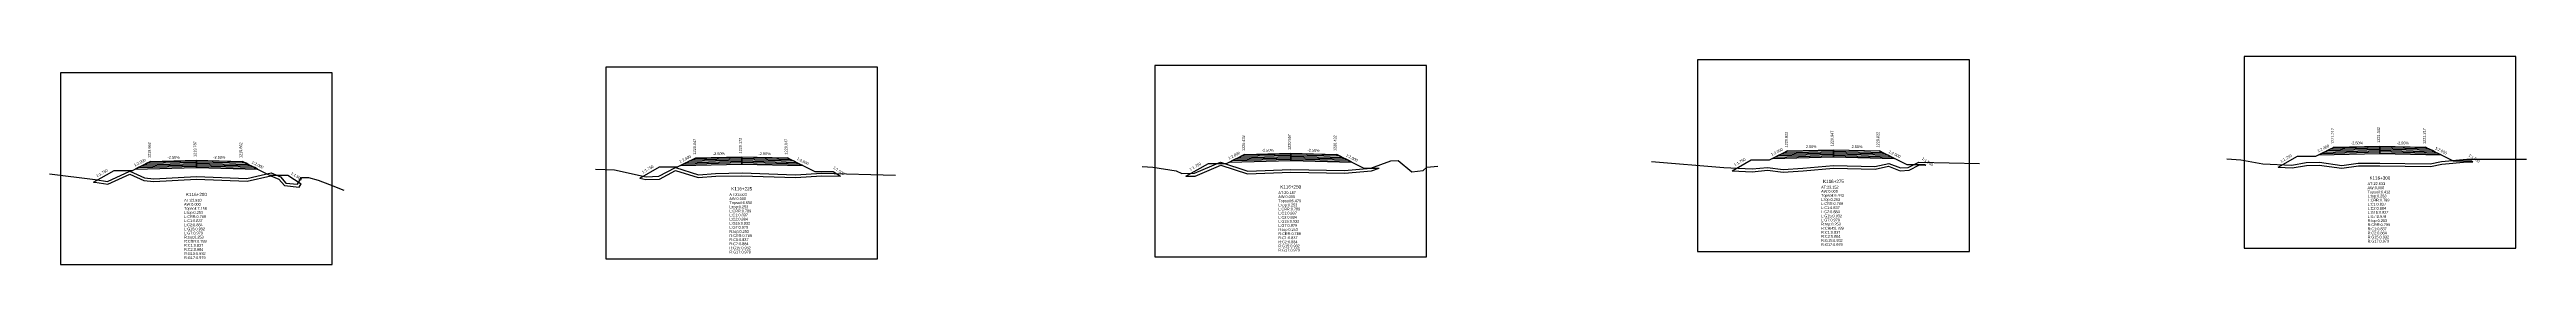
# Model space of a CAD drawing. Extents: x -7 to 78429, y 1189 to 1262.
# Drawn here: x 72618.6 to 72889.3, y 1208.4 to 1231.2 of the extents above; entities that cross this region are included whole.
import ezdxf
from ezdxf.enums import TextEntityAlignment as Align

# ---------------------------------------------------------------- set-up
doc = ezdxf.new("R2010")
doc.units = 0

msp = doc.modelspace()

# ---------------------------------------------------------------- linework, layer by layer
at = {"layer": 'A4_BORDER', "color": 7}
for points in [[(72619.804, 1208.354), (72649.504, 1208.354), (72649.504, 1229.354), (72619.804, 1229.354), (72619.804, 1208.354)], [(72679.406, 1208.976), (72709.106, 1208.976), (72709.106, 1229.976), (72679.406, 1229.976), (72679.406, 1208.976)], [(72739.413, 1209.186), (72769.113, 1209.186), (72769.113, 1230.186), (72739.413, 1230.186), (72739.413, 1209.186)], [(72798.748, 1209.785), (72828.448, 1209.785), (72828.448, 1230.785), (72798.748, 1230.785), (72798.748, 1209.785)], [(72858.474, 1210.165), (72888.174, 1210.165), (72888.174, 1231.165), (72858.474, 1231.165), (72858.474, 1210.165)]]:
    msp.add_lwpolyline(points, dxfattribs=at)
at = {"layer": 'CLEAR_GROUND', "color": 8}
for points in [[(72683.12, 1217.826), (72683.777, 1217.68), (72685.288, 1217.726), (72687.036, 1218.652), (72689.511, 1217.9), (72691.416, 1218.029), (72694.288, 1218.096), (72700.151, 1217.878), (72703.025, 1218.077), (72705.04, 1218.024)], [(72742.82, 1218.036), (72743.816, 1218.055), (72746.622, 1219.257), (72749.556, 1218.298), (72754.276, 1218.473), (72760.149, 1218.364), (72763.111, 1218.616), (72763.936, 1218.932)], [(72802.52, 1218.635), (72804.706, 1218.534), (72806.368, 1218.698), (72808.095, 1218.478), (72810.276, 1218.621), (72813.601, 1218.911), (72818.157, 1218.807), (72819.625, 1219.129), (72820.881, 1218.643), (72821.851, 1218.696), (72823.003, 1219.276), (72823.687, 1219.263)], [(72862.22, 1219.015), (72863.728, 1218.959), (72865.29, 1219.224), (72866.687, 1219.263), (72869.148, 1218.919), (72870.976, 1219.165), (72873.312, 1219.181), (72878.85, 1219.093), (72880.089, 1219.357), (72882.851, 1219.606), (72883.489, 1219.606)], [(72623.42, 1217.385), (72623.541, 1217.37), (72624.957, 1217.148), (72627.389, 1218.259), (72628.917, 1217.567), (72629.987, 1217.465), (72634.677, 1217.697), (72640.187, 1217.48), (72642.783, 1218.08), (72643.665, 1217.726), (72644.273, 1217.003), (72645.876, 1216.845), (72646.091, 1217.204)]]:
    msp.add_lwpolyline(points, dxfattribs=at)
at = {"layer": 'DESIGN_ROAD_TRIMMED', "color": 1}
for points in [[(72862.22, 1219.015), (72864.324, 1220.217), (72866.324, 1220.217), (72868.324, 1221.217), (72868.324, 1221.217), (72868.218, 1221.164), (72868.218, 1221.164), (72867.902, 1221.006), (72867.902, 1221.006), (72867.587, 1220.849), (72867.587, 1220.849), (72867.271, 1220.691), (72867.271, 1220.691), (72866.955, 1220.533), (72866.955, 1220.533), (72866.639, 1220.375), (72873.324, 1220.542), (72873.324, 1220.692), (72873.324, 1220.692), (72873.324, 1220.842), (72873.324, 1220.842), (72873.324, 1220.992), (72873.324, 1220.992), (72873.324, 1221.142), (72873.324, 1221.142), (72873.324, 1221.292), (72873.324, 1221.292), (72873.324, 1221.342), (72873.324, 1221.342), (72873.324, 1221.342), (72873.324, 1221.342), (72873.324, 1221.342), (72873.324, 1221.292), (72873.324, 1221.292), (72873.324, 1221.142), (72873.324, 1221.142), (72873.324, 1220.992), (72873.324, 1220.992), (72873.324, 1220.842), (72873.324, 1220.842), (72873.324, 1220.692), (72873.324, 1220.692), (72873.324, 1220.542), (72880.008, 1220.375), (72879.692, 1220.533), (72879.692, 1220.533), (72879.376, 1220.691), (72879.376, 1220.691), (72879.06, 1220.849), (72879.06, 1220.849), (72878.745, 1221.006), (72878.745, 1221.006), (72878.429, 1221.164), (72878.429, 1221.164), (72878.324, 1221.217), (72878.324, 1221.217), (72881.324, 1219.717), (72883.324, 1219.717), (72883.489, 1219.606)], [(72623.42, 1217.385), (72625.654, 1218.662), (72627.654, 1218.662), (72629.654, 1219.662), (72629.654, 1219.662), (72629.549, 1219.609), (72629.549, 1219.609), (72629.233, 1219.451), (72629.233, 1219.451), (72628.917, 1219.294), (72628.917, 1219.294), (72628.601, 1219.136), (72628.601, 1219.136), (72628.285, 1218.978), (72628.285, 1218.978), (72627.97, 1218.82), (72634.654, 1218.987), (72634.654, 1219.137), (72634.654, 1219.137), (72634.654, 1219.287), (72634.654, 1219.287), (72634.654, 1219.437), (72634.654, 1219.437), (72634.654, 1219.587), (72634.654, 1219.587), (72634.654, 1219.737), (72634.654, 1219.737), (72634.654, 1219.787), (72634.654, 1219.787), (72634.654, 1219.787), (72634.654, 1219.787), (72634.654, 1219.787), (72634.654, 1219.737), (72634.654, 1219.737), (72634.654, 1219.587), (72634.654, 1219.587), (72634.654, 1219.437), (72634.654, 1219.437), (72634.654, 1219.287), (72634.654, 1219.287), (72634.654, 1219.137), (72634.654, 1219.137), (72634.654, 1218.987), (72641.338, 1218.82), (72641.022, 1218.978), (72641.022, 1218.978), (72640.706, 1219.136), (72640.706, 1219.136), (72640.391, 1219.294), (72640.391, 1219.294), (72640.075, 1219.451), (72640.075, 1219.451), (72639.759, 1219.609), (72639.759, 1219.609), (72639.654, 1219.662), (72639.654, 1219.662), (72642.654, 1218.162), (72644.654, 1218.162), (72646.091, 1217.204)], [(72683.12, 1217.826), (72685.256, 1219.047), (72687.256, 1219.047), (72689.256, 1220.047), (72689.256, 1220.047), (72689.151, 1219.994), (72689.151, 1219.994), (72688.835, 1219.836), (72688.835, 1219.836), (72688.519, 1219.679), (72688.519, 1219.679), (72688.203, 1219.521), (72688.203, 1219.521), (72687.888, 1219.363), (72687.888, 1219.363), (72687.572, 1219.205), (72694.256, 1219.372), (72694.256, 1219.522), (72694.256, 1219.522), (72694.256, 1219.672), (72694.256, 1219.672), (72694.256, 1219.822), (72694.256, 1219.822), (72694.256, 1219.972), (72694.256, 1219.972), (72694.256, 1220.122), (72694.256, 1220.122), (72694.256, 1220.172), (72694.256, 1220.172), (72694.256, 1220.172), (72694.256, 1220.172), (72694.256, 1220.172), (72694.256, 1220.122), (72694.256, 1220.122), (72694.256, 1219.972), (72694.256, 1219.972), (72694.256, 1219.822), (72694.256, 1219.822), (72694.256, 1219.672), (72694.256, 1219.672), (72694.256, 1219.522), (72694.256, 1219.522), (72694.256, 1219.372), (72700.94, 1219.205), (72700.624, 1219.363), (72700.624, 1219.363), (72700.309, 1219.521), (72700.309, 1219.521), (72699.993, 1219.679), (72699.993, 1219.679), (72699.677, 1219.836), (72699.677, 1219.836), (72699.361, 1219.994), (72699.361, 1219.994), (72699.256, 1220.047), (72699.256, 1220.047), (72702.256, 1218.547), (72704.256, 1218.547), (72705.04, 1218.024)], [(72742.82, 1218.036), (72745.263, 1219.432), (72747.263, 1219.432), (72749.263, 1220.432), (72749.263, 1220.432), (72749.158, 1220.379), (72749.158, 1220.379), (72748.842, 1220.221), (72748.842, 1220.221), (72748.526, 1220.064), (72748.526, 1220.064), (72748.211, 1219.906), (72748.211, 1219.906), (72747.895, 1219.748), (72747.895, 1219.748), (72747.579, 1219.59), (72754.263, 1219.757), (72754.263, 1219.907), (72754.263, 1219.907), (72754.263, 1220.057), (72754.263, 1220.057), (72754.263, 1220.207), (72754.263, 1220.207), (72754.263, 1220.357), (72754.263, 1220.357), (72754.263, 1220.507), (72754.263, 1220.507), (72754.263, 1220.557), (72754.263, 1220.557), (72754.263, 1220.557), (72754.263, 1220.557), (72754.263, 1220.557), (72754.263, 1220.507), (72754.263, 1220.507), (72754.263, 1220.357), (72754.263, 1220.357), (72754.263, 1220.207), (72754.263, 1220.207), (72754.263, 1220.057), (72754.263, 1220.057), (72754.263, 1219.907), (72754.263, 1219.907), (72754.263, 1219.757), (72760.948, 1219.59), (72760.632, 1219.748), (72760.632, 1219.748), (72760.316, 1219.906), (72760.316, 1219.906), (72760, 1220.064), (72760, 1220.064), (72759.684, 1220.221), (72759.684, 1220.221), (72759.369, 1220.379), (72759.369, 1220.379), (72759.263, 1220.432), (72759.263, 1220.432), (72762.263, 1218.932), (72763.936, 1218.932)], [(72802.52, 1218.635), (72804.598, 1219.822), (72806.598, 1219.822), (72808.598, 1220.822), (72808.598, 1220.822), (72808.493, 1220.769), (72808.493, 1220.769), (72808.177, 1220.611), (72808.177, 1220.611), (72807.861, 1220.454), (72807.861, 1220.454), (72807.545, 1220.296), (72807.545, 1220.296), (72807.229, 1220.138), (72807.229, 1220.138), (72806.914, 1219.98), (72813.598, 1220.147), (72813.598, 1220.297), (72813.598, 1220.297), (72813.598, 1220.447), (72813.598, 1220.447), (72813.598, 1220.597), (72813.598, 1220.597), (72813.598, 1220.747), (72813.598, 1220.747), (72813.598, 1220.897), (72813.598, 1220.897), (72813.598, 1220.947), (72813.598, 1220.947), (72813.598, 1220.947), (72813.598, 1220.947), (72813.598, 1220.947), (72813.598, 1220.897), (72813.598, 1220.897), (72813.598, 1220.747), (72813.598, 1220.747), (72813.598, 1220.597), (72813.598, 1220.597), (72813.598, 1220.447), (72813.598, 1220.447), (72813.598, 1220.297), (72813.598, 1220.297), (72813.598, 1220.147), (72820.282, 1219.98), (72819.966, 1220.138), (72819.966, 1220.138), (72819.651, 1220.296), (72819.651, 1220.296), (72819.335, 1220.454), (72819.335, 1220.454), (72819.019, 1220.611), (72819.019, 1220.611), (72818.703, 1220.769), (72818.703, 1220.769), (72818.598, 1220.822), (72818.598, 1220.822), (72821.598, 1219.322), (72823.598, 1219.322), (72823.687, 1219.263)]]:
    msp.add_lwpolyline(points, dxfattribs=at)
at = {"layer": 'FINISHED_ROAD', "color": 2}
for points in [[(72864.324, 1220.217), (72866.324, 1220.217), (72868.324, 1221.217), (72868.324, 1221.217), (72873.324, 1221.342), (72878.324, 1221.217), (72878.324, 1221.217), (72881.324, 1219.717), (72883.324, 1219.717)], [(72625.654, 1218.662), (72627.654, 1218.662), (72629.654, 1219.662), (72629.654, 1219.662), (72634.654, 1219.787), (72639.654, 1219.662), (72639.654, 1219.662), (72642.654, 1218.162), (72644.654, 1218.162)], [(72685.256, 1219.047), (72687.256, 1219.047), (72689.256, 1220.047), (72689.256, 1220.047), (72694.256, 1220.172), (72699.256, 1220.047), (72699.256, 1220.047), (72702.256, 1218.547), (72704.256, 1218.547)], [(72745.263, 1219.432), (72747.263, 1219.432), (72749.263, 1220.432), (72749.263, 1220.432), (72754.263, 1220.557), (72759.263, 1220.432), (72759.263, 1220.432), (72762.263, 1218.932)], [(72804.598, 1219.822), (72806.598, 1219.822), (72808.598, 1220.822), (72808.598, 1220.822), (72813.598, 1220.947), (72818.598, 1220.822), (72818.598, 1220.822), (72821.598, 1219.322), (72823.598, 1219.322)]]:
    msp.add_lwpolyline(points, dxfattribs=at)
at = {"layer": 'LAYER_0', "color": 4}
for points in [[(72868.324, 1221.217), (72868.218, 1221.164), (72873.324, 1221.292), (72873.324, 1221.342)], [(72629.654, 1219.662), (72629.549, 1219.609), (72634.654, 1219.737), (72634.654, 1219.787)], [(72689.256, 1220.047), (72689.151, 1219.994), (72694.256, 1220.122), (72694.256, 1220.172)], [(72749.263, 1220.432), (72749.158, 1220.379), (72754.263, 1220.507), (72754.263, 1220.557)], [(72808.598, 1220.822), (72808.493, 1220.769), (72813.598, 1220.897), (72813.598, 1220.947)]]:
    msp.add_lwpolyline(points, dxfattribs=at)
at = {"layer": 'LAYER_1', "color": 4}
for points in [[(72868.218, 1221.164), (72867.902, 1221.006), (72873.324, 1221.142), (72873.324, 1221.292)], [(72629.549, 1219.609), (72629.233, 1219.451), (72634.654, 1219.587), (72634.654, 1219.737)], [(72689.151, 1219.994), (72688.835, 1219.836), (72694.256, 1219.972), (72694.256, 1220.122)], [(72749.158, 1220.379), (72748.842, 1220.221), (72754.263, 1220.357), (72754.263, 1220.507)], [(72808.493, 1220.769), (72808.177, 1220.611), (72813.598, 1220.747), (72813.598, 1220.897)]]:
    msp.add_lwpolyline(points, dxfattribs=at)
at = {"layer": 'LAYER_10', "color": 6}
for points in [[(72640.706, 1219.136), (72641.022, 1218.978), (72634.654, 1219.137), (72634.654, 1219.287)], [(72700.309, 1219.521), (72700.624, 1219.363), (72694.256, 1219.522), (72694.256, 1219.672)], [(72760.316, 1219.906), (72760.632, 1219.748), (72754.263, 1219.907), (72754.263, 1220.057)], [(72819.651, 1220.296), (72819.966, 1220.138), (72813.598, 1220.297), (72813.598, 1220.447)], [(72879.376, 1220.691), (72879.692, 1220.533), (72873.324, 1220.692), (72873.324, 1220.842)]]:
    msp.add_lwpolyline(points, dxfattribs=at)
at = {"layer": 'LAYER_11', "color": 6}
for points in [[(72641.022, 1218.978), (72641.338, 1218.82), (72634.654, 1218.987), (72634.654, 1219.137)], [(72700.624, 1219.363), (72700.94, 1219.205), (72694.256, 1219.372), (72694.256, 1219.522)], [(72760.632, 1219.748), (72760.948, 1219.59), (72754.263, 1219.757), (72754.263, 1219.907)], [(72819.966, 1220.138), (72820.282, 1219.98), (72813.598, 1220.147), (72813.598, 1220.297)], [(72879.692, 1220.533), (72880.008, 1220.375), (72873.324, 1220.542), (72873.324, 1220.692)]]:
    msp.add_lwpolyline(points, dxfattribs=at)
at = {"layer": 'LAYER_2', "color": 4}
for points in [[(72867.902, 1221.006), (72867.587, 1220.849), (72873.324, 1220.992), (72873.324, 1221.142)], [(72629.233, 1219.451), (72628.917, 1219.294), (72634.654, 1219.437), (72634.654, 1219.587)], [(72688.835, 1219.836), (72688.519, 1219.679), (72694.256, 1219.822), (72694.256, 1219.972)], [(72748.842, 1220.221), (72748.526, 1220.064), (72754.263, 1220.207), (72754.263, 1220.357)], [(72808.177, 1220.611), (72807.861, 1220.454), (72813.598, 1220.597), (72813.598, 1220.747)]]:
    msp.add_lwpolyline(points, dxfattribs=at)
at = {"layer": 'LAYER_3', "color": 4}
for points in [[(72628.917, 1219.294), (72628.601, 1219.136), (72634.654, 1219.287), (72634.654, 1219.437)], [(72688.519, 1219.679), (72688.203, 1219.521), (72694.256, 1219.672), (72694.256, 1219.822)], [(72748.526, 1220.064), (72748.211, 1219.906), (72754.263, 1220.057), (72754.263, 1220.207)], [(72807.861, 1220.454), (72807.545, 1220.296), (72813.598, 1220.447), (72813.598, 1220.597)], [(72867.587, 1220.849), (72867.271, 1220.691), (72873.324, 1220.842), (72873.324, 1220.992)]]:
    msp.add_lwpolyline(points, dxfattribs=at)
at = {"layer": 'LAYER_4', "color": 4}
for points in [[(72628.601, 1219.136), (72628.285, 1218.978), (72634.654, 1219.137), (72634.654, 1219.287)], [(72688.203, 1219.521), (72687.888, 1219.363), (72694.256, 1219.522), (72694.256, 1219.672)], [(72748.211, 1219.906), (72747.895, 1219.748), (72754.263, 1219.907), (72754.263, 1220.057)], [(72807.545, 1220.296), (72807.229, 1220.138), (72813.598, 1220.297), (72813.598, 1220.447)], [(72867.271, 1220.691), (72866.955, 1220.533), (72873.324, 1220.692), (72873.324, 1220.842)]]:
    msp.add_lwpolyline(points, dxfattribs=at)
at = {"layer": 'LAYER_5', "color": 4}
for points in [[(72628.285, 1218.978), (72627.97, 1218.82), (72634.654, 1218.987), (72634.654, 1219.137)], [(72687.888, 1219.363), (72687.572, 1219.205), (72694.256, 1219.372), (72694.256, 1219.522)], [(72747.895, 1219.748), (72747.579, 1219.59), (72754.263, 1219.757), (72754.263, 1219.907)], [(72807.229, 1220.138), (72806.914, 1219.98), (72813.598, 1220.147), (72813.598, 1220.297)], [(72866.955, 1220.533), (72866.639, 1220.375), (72873.324, 1220.542), (72873.324, 1220.692)]]:
    msp.add_lwpolyline(points, dxfattribs=at)
at = {"layer": 'LAYER_6', "color": 6}
for points in [[(72878.324, 1221.217), (72878.429, 1221.164), (72873.324, 1221.292), (72873.324, 1221.342)], [(72639.654, 1219.662), (72639.759, 1219.609), (72634.654, 1219.737), (72634.654, 1219.787)], [(72699.256, 1220.047), (72699.361, 1219.994), (72694.256, 1220.122), (72694.256, 1220.172)], [(72759.263, 1220.432), (72759.369, 1220.379), (72754.263, 1220.507), (72754.263, 1220.557)], [(72818.598, 1220.822), (72818.703, 1220.769), (72813.598, 1220.897), (72813.598, 1220.947)]]:
    msp.add_lwpolyline(points, dxfattribs=at)
at = {"layer": 'LAYER_7', "color": 6}
for points in [[(72878.429, 1221.164), (72878.745, 1221.006), (72873.324, 1221.142), (72873.324, 1221.292)], [(72639.759, 1219.609), (72640.075, 1219.451), (72634.654, 1219.587), (72634.654, 1219.737)], [(72699.361, 1219.994), (72699.677, 1219.836), (72694.256, 1219.972), (72694.256, 1220.122)], [(72759.369, 1220.379), (72759.684, 1220.221), (72754.263, 1220.357), (72754.263, 1220.507)], [(72818.703, 1220.769), (72819.019, 1220.611), (72813.598, 1220.747), (72813.598, 1220.897)]]:
    msp.add_lwpolyline(points, dxfattribs=at)
at = {"layer": 'LAYER_8', "color": 6}
for points in [[(72878.745, 1221.006), (72879.06, 1220.849), (72873.324, 1220.992), (72873.324, 1221.142)], [(72640.075, 1219.451), (72640.391, 1219.294), (72634.654, 1219.437), (72634.654, 1219.587)], [(72699.677, 1219.836), (72699.993, 1219.679), (72694.256, 1219.822), (72694.256, 1219.972)], [(72759.684, 1220.221), (72760, 1220.064), (72754.263, 1220.207), (72754.263, 1220.357)], [(72819.019, 1220.611), (72819.335, 1220.454), (72813.598, 1220.597), (72813.598, 1220.747)]]:
    msp.add_lwpolyline(points, dxfattribs=at)
at = {"layer": 'LAYER_9', "color": 6}
for points in [[(72640.391, 1219.294), (72640.706, 1219.136), (72634.654, 1219.287), (72634.654, 1219.437)], [(72699.993, 1219.679), (72700.309, 1219.521), (72694.256, 1219.672), (72694.256, 1219.822)], [(72760, 1220.064), (72760.316, 1219.906), (72754.263, 1220.057), (72754.263, 1220.207)], [(72819.335, 1220.454), (72819.651, 1220.296), (72813.598, 1220.447), (72813.598, 1220.597)], [(72879.06, 1220.849), (72879.376, 1220.691), (72873.324, 1220.842), (72873.324, 1220.992)]]:
    msp.add_lwpolyline(points, dxfattribs=at)
at = {"layer": 'NATURAL_GROUND', "color": 3}
for points in [[(72618.597, 1218.3), (72623.583, 1217.667), (72624.915, 1217.458), (72627.389, 1218.589), (72628.995, 1217.861), (72629.994, 1217.766), (72634.676, 1217.997), (72640.159, 1217.781), (72642.807, 1218.394), (72643.847, 1217.976), (72644.424, 1217.29), (72645.716, 1217.162), (72646.153, 1217.892), (72646.914, 1217.88), (72647.97, 1217.592), (72649.215, 1217.126), (72650.751, 1216.522)], [(72678.259, 1218.798), (72680.357, 1218.748), (72683.805, 1217.982), (72685.209, 1218.024), (72687.005, 1218.975), (72689.546, 1218.203), (72691.402, 1218.328), (72694.29, 1218.396), (72700.146, 1218.178), (72703.019, 1218.377), (72711.064, 1218.167)], [(72738.028, 1219.092), (72739.186, 1219.025), (72741.742, 1218.635), (72742.372, 1218.327), (72743.751, 1218.354), (72746.607, 1219.577), (72749.598, 1218.6), (72754.273, 1218.773), (72760.139, 1218.665), (72763.043, 1218.911), (72765.198, 1219.736), (72766.001, 1219.742), (72767.499, 1218.508), (72768.733, 1218.668), (72769.128, 1219.014), (72770.358, 1219.145)], [(72793.705, 1219.66), (72801.628, 1218.976), (72804.698, 1218.835), (72806.372, 1219), (72808.104, 1218.78), (72810.253, 1218.92), (72813.591, 1219.211), (72818.128, 1219.107), (72819.649, 1219.442), (72820.929, 1218.946), (72821.772, 1218.992), (72822.935, 1219.578), (72829.568, 1219.445)], [(72856.602, 1219.948), (72858.116, 1219.85), (72860.536, 1219.378), (72863.709, 1219.26), (72865.261, 1219.523), (72866.704, 1219.564), (72869.149, 1219.222), (72870.955, 1219.465), (72873.314, 1219.481), (72878.821, 1219.394), (72880.045, 1219.654), (72882.838, 1219.906), (72889.344, 1219.907)]]:
    msp.add_lwpolyline(points, dxfattribs=at)
at = {"layer": 'STRUCTURE_LEFT', "color": 4}
for points in [[(72868.324, 1221.217), (72868.218, 1221.164), (72868.218, 1221.164), (72867.902, 1221.006), (72867.902, 1221.006), (72867.587, 1220.849), (72867.587, 1220.849), (72867.271, 1220.691), (72867.271, 1220.691), (72866.955, 1220.533), (72866.955, 1220.533), (72866.639, 1220.375), (72873.324, 1220.542), (72873.324, 1220.692), (72873.324, 1220.692), (72873.324, 1220.842), (72873.324, 1220.842), (72873.324, 1220.992), (72873.324, 1220.992), (72873.324, 1221.142), (72873.324, 1221.142), (72873.324, 1221.292), (72873.324, 1221.292), (72873.324, 1221.342), (72873.324, 1221.342)], [(72629.654, 1219.662), (72629.549, 1219.609), (72629.549, 1219.609), (72629.233, 1219.451), (72629.233, 1219.451), (72628.917, 1219.294), (72628.917, 1219.294), (72628.601, 1219.136), (72628.601, 1219.136), (72628.285, 1218.978), (72628.285, 1218.978), (72627.97, 1218.82), (72634.654, 1218.987), (72634.654, 1219.137), (72634.654, 1219.137), (72634.654, 1219.287), (72634.654, 1219.287), (72634.654, 1219.437), (72634.654, 1219.437), (72634.654, 1219.587), (72634.654, 1219.587), (72634.654, 1219.737), (72634.654, 1219.737), (72634.654, 1219.787), (72634.654, 1219.787)], [(72689.256, 1220.047), (72689.151, 1219.994), (72689.151, 1219.994), (72688.835, 1219.836), (72688.835, 1219.836), (72688.519, 1219.679), (72688.519, 1219.679), (72688.203, 1219.521), (72688.203, 1219.521), (72687.888, 1219.363), (72687.888, 1219.363), (72687.572, 1219.205), (72694.256, 1219.372), (72694.256, 1219.522), (72694.256, 1219.522), (72694.256, 1219.672), (72694.256, 1219.672), (72694.256, 1219.822), (72694.256, 1219.822), (72694.256, 1219.972), (72694.256, 1219.972), (72694.256, 1220.122), (72694.256, 1220.122), (72694.256, 1220.172), (72694.256, 1220.172)], [(72749.263, 1220.432), (72749.158, 1220.379), (72749.158, 1220.379), (72748.842, 1220.221), (72748.842, 1220.221), (72748.526, 1220.064), (72748.526, 1220.064), (72748.211, 1219.906), (72748.211, 1219.906), (72747.895, 1219.748), (72747.895, 1219.748), (72747.579, 1219.59), (72754.263, 1219.757), (72754.263, 1219.907), (72754.263, 1219.907), (72754.263, 1220.057), (72754.263, 1220.057), (72754.263, 1220.207), (72754.263, 1220.207), (72754.263, 1220.357), (72754.263, 1220.357), (72754.263, 1220.507), (72754.263, 1220.507), (72754.263, 1220.557), (72754.263, 1220.557)], [(72808.598, 1220.822), (72808.493, 1220.769), (72808.493, 1220.769), (72808.177, 1220.611), (72808.177, 1220.611), (72807.861, 1220.454), (72807.861, 1220.454), (72807.545, 1220.296), (72807.545, 1220.296), (72807.229, 1220.138), (72807.229, 1220.138), (72806.914, 1219.98), (72813.598, 1220.147), (72813.598, 1220.297), (72813.598, 1220.297), (72813.598, 1220.447), (72813.598, 1220.447), (72813.598, 1220.597), (72813.598, 1220.597), (72813.598, 1220.747), (72813.598, 1220.747), (72813.598, 1220.897), (72813.598, 1220.897), (72813.598, 1220.947), (72813.598, 1220.947)]]:
    msp.add_lwpolyline(points, dxfattribs=at)
at = {"layer": 'STRUCTURE_RIGHT', "color": 6}
for points in [[(72873.324, 1221.342), (72873.324, 1221.342), (72873.324, 1221.292), (72873.324, 1221.292), (72873.324, 1221.142), (72873.324, 1221.142), (72873.324, 1220.992), (72873.324, 1220.992), (72873.324, 1220.842), (72873.324, 1220.842), (72873.324, 1220.692), (72873.324, 1220.692), (72873.324, 1220.542), (72880.008, 1220.375), (72879.692, 1220.533), (72879.692, 1220.533), (72879.376, 1220.691), (72879.376, 1220.691), (72879.06, 1220.849), (72879.06, 1220.849), (72878.745, 1221.006), (72878.745, 1221.006), (72878.429, 1221.164), (72878.429, 1221.164), (72878.324, 1221.217)], [(72634.654, 1219.787), (72634.654, 1219.787), (72634.654, 1219.737), (72634.654, 1219.737), (72634.654, 1219.587), (72634.654, 1219.587), (72634.654, 1219.437), (72634.654, 1219.437), (72634.654, 1219.287), (72634.654, 1219.287), (72634.654, 1219.137), (72634.654, 1219.137), (72634.654, 1218.987), (72641.338, 1218.82), (72641.022, 1218.978), (72641.022, 1218.978), (72640.706, 1219.136), (72640.706, 1219.136), (72640.391, 1219.294), (72640.391, 1219.294), (72640.075, 1219.451), (72640.075, 1219.451), (72639.759, 1219.609), (72639.759, 1219.609), (72639.654, 1219.662)], [(72694.256, 1220.172), (72694.256, 1220.172), (72694.256, 1220.122), (72694.256, 1220.122), (72694.256, 1219.972), (72694.256, 1219.972), (72694.256, 1219.822), (72694.256, 1219.822), (72694.256, 1219.672), (72694.256, 1219.672), (72694.256, 1219.522), (72694.256, 1219.522), (72694.256, 1219.372), (72700.94, 1219.205), (72700.624, 1219.363), (72700.624, 1219.363), (72700.309, 1219.521), (72700.309, 1219.521), (72699.993, 1219.679), (72699.993, 1219.679), (72699.677, 1219.836), (72699.677, 1219.836), (72699.361, 1219.994), (72699.361, 1219.994), (72699.256, 1220.047)], [(72754.263, 1220.557), (72754.263, 1220.557), (72754.263, 1220.507), (72754.263, 1220.507), (72754.263, 1220.357), (72754.263, 1220.357), (72754.263, 1220.207), (72754.263, 1220.207), (72754.263, 1220.057), (72754.263, 1220.057), (72754.263, 1219.907), (72754.263, 1219.907), (72754.263, 1219.757), (72760.948, 1219.59), (72760.632, 1219.748), (72760.632, 1219.748), (72760.316, 1219.906), (72760.316, 1219.906), (72760, 1220.064), (72760, 1220.064), (72759.684, 1220.221), (72759.684, 1220.221), (72759.369, 1220.379), (72759.369, 1220.379), (72759.263, 1220.432)], [(72813.598, 1220.947), (72813.598, 1220.947), (72813.598, 1220.897), (72813.598, 1220.897), (72813.598, 1220.747), (72813.598, 1220.747), (72813.598, 1220.597), (72813.598, 1220.597), (72813.598, 1220.447), (72813.598, 1220.447), (72813.598, 1220.297), (72813.598, 1220.297), (72813.598, 1220.147), (72820.282, 1219.98), (72819.966, 1220.138), (72819.966, 1220.138), (72819.651, 1220.296), (72819.651, 1220.296), (72819.335, 1220.454), (72819.335, 1220.454), (72819.019, 1220.611), (72819.019, 1220.611), (72818.703, 1220.769), (72818.703, 1220.769), (72818.598, 1220.822)]]:
    msp.add_lwpolyline(points, dxfattribs=at)

# ---------------------------------------------------------------- texts
at = {"layer": 'INFO_TEXT'}
for s, p in [('AT:22.603', (72692.906, 1215.876)), ('AW:0.000', (72692.906, 1215.426)), ('AT:20.187', (72752.913, 1216.086)), ('AW:0.000', (72752.913, 1215.636)), ('AT:23.152', (72812.248, 1216.685)), ('AW:0.000', (72812.248, 1216.235)), ('Topsoil:6.443', (72812.248, 1215.785)), ('AT:22.633', (72871.974, 1217.065)), ('AW:0.000', (72871.974, 1216.615)), ('Topsoil:6.412', (72871.974, 1216.165)), ('L:top:0.253', (72871.974, 1215.715)), ('AT:23.910', (72633.304, 1215.254)), ('AW:0.000', (72633.304, 1214.804)), ('Topsoil:7.158', (72633.304, 1214.354)), ('L:top:0.253', (72633.304, 1213.904)), ('L:CRR:0.789', (72633.304, 1213.454)), ('L:C1:0.837', (72633.304, 1213.004)), ('Topsoil:6.690', (72692.906, 1214.976)), ('L:top:0.253', (72692.906, 1214.526)), ('L:CRR:0.789', (72692.906, 1214.076)), ('L:C1:0.837', (72692.906, 1213.626)), ('L:C2:0.884', (72692.906, 1213.176)), ('L:G15:0.932', (72692.906, 1212.726)), ('Topsoil:6.479', (72752.913, 1215.186)), ('L:top:0.253', (72752.913, 1214.736)), ('L:CRR:0.789', (72752.913, 1214.286)), ('L:C1:0.837', (72752.913, 1213.836)), ('L:C2:0.884', (72752.913, 1213.386)), ('L:G15:0.932', (72752.913, 1212.936)), ('L:top:0.253', (72812.248, 1215.335)), ('L:CRR:0.789', (72812.248, 1214.885)), ('L:C1:0.837', (72812.248, 1214.435)), ('L:C2:0.884', (72812.248, 1213.985)), ('L:G15:0.932', (72812.248, 1213.535)), ('L:G7:0.979', (72812.248, 1213.085)), ('L:CRR:0.789', (72871.974, 1215.265)), ('L:C1:0.837', (72871.974, 1214.815)), ('L:C2:0.884', (72871.974, 1214.365)), ('L:G15:0.932', (72871.974, 1213.915)), ('L:G7:0.979', (72871.974, 1213.465)), ('R:top:0.253', (72871.974, 1213.015)), ('L:C2:0.884', (72633.304, 1212.554)), ('L:G15:0.932', (72633.304, 1212.104)), ('L:G7:0.979', (72633.304, 1211.654)), ('R:top:0.253', (72633.304, 1211.204)), ('R:CRR:0.789', (72633.304, 1210.754)), ('R:C1:0.837', (72633.304, 1210.304)), ('L:G7:0.979', (72692.906, 1212.276)), ('R:top:0.253', (72692.906, 1211.826)), ('R:CRR:0.789', (72692.906, 1211.376)), ('R:C1:0.837', (72692.906, 1210.926)), ('R:C2:0.884', (72692.906, 1210.476)), ('R:G15:0.932', (72692.906, 1210.026)), ('L:G7:0.979', (72752.913, 1212.486)), ('R:top:0.253', (72752.913, 1212.036)), ('R:CRR:0.789', (72752.913, 1211.586)), ('R:C1:0.837', (72752.913, 1211.136)), ('R:C2:0.884', (72752.913, 1210.686)), ('R:G15:0.932', (72752.913, 1210.236)), ('R:top:0.253', (72812.248, 1212.635)), ('R:CRR:0.789', (72812.248, 1212.185)), ('R:C1:0.837', (72812.248, 1211.735)), ('R:C2:0.884', (72812.248, 1211.285)), ('R:G15:0.932', (72812.248, 1210.835)), ('R:G17:0.979', (72812.248, 1210.385)), ('R:CRR:0.789', (72871.974, 1212.565)), ('R:C1:0.837', (72871.974, 1212.115)), ('R:C2:0.884', (72871.974, 1211.665)), ('R:G15:0.932', (72871.974, 1211.215)), ('R:G17:0.979', (72871.974, 1210.765)), ('R:C2:0.884', (72633.304, 1209.854)), ('R:G15:0.932', (72633.304, 1209.404)), ('R:G17:0.979', (72633.304, 1208.954)), ('R:G17:0.979', (72692.906, 1209.576)), ('R:G17:0.979', (72752.913, 1209.786))]:
    msp.add_text(s, height=0.3, dxfattribs=at).set_placement(p)
at = {"layer": 'LEFT_TEXT_H'}
for s, p in [('1219.662', (72629.654, 1220.022)), ('1220.047', (72689.256, 1220.407)), ('1220.432', (72749.263, 1220.792)), ('1220.822', (72808.598, 1221.182)), ('1221.217', (72868.324, 1221.577))]:
    msp.add_text(s, height=0.3, rotation=90, dxfattribs=at).set_placement(p)
at = {"layer": 'POINT_TEXT_H'}
for s, p in [('1219.787', (72634.654, 1220.147)), ('1220.172', (72694.256, 1220.532)), ('1220.557', (72754.263, 1220.917)), ('1220.947', (72813.598, 1221.307)), ('1221.342', (72873.324, 1221.702))]:
    msp.add_text(s, height=0.3, rotation=90, dxfattribs=at).set_placement(p)
at = {"layer": 'RIGHT_TEXT_H'}
for s, p in [('1219.662', (72639.654, 1220.022)), ('1220.047', (72699.256, 1220.407)), ('1220.432', (72759.263, 1220.792)), ('1220.822', (72818.598, 1221.182)), ('1221.217', (72878.324, 1221.577))]:
    msp.add_text(s, height=0.3, rotation=90, dxfattribs=at).set_placement(p)
at = {"layer": 'SLOPE_left'}
for s, rotation, p in [('1:2.000', 26.565, (72807.517, 1220.483)), ('1:2.000', 26.565, (72867.243, 1220.878)), ('1:1.750', 29.745, (72624.448, 1218.18)), ('1:2.000', 26.565, (72628.573, 1219.323)), ('1:1.750', 29.745, (72684.099, 1218.593)), ('1:2.000', 26.565, (72688.175, 1219.708)), ('1:1.750', 29.745, (72743.952, 1218.89)), ('1:2.000', 26.565, (72748.183, 1220.093)), ('1:1.750', 29.745, (72803.47, 1219.385)), ('1:1.750', 29.745, (72863.182, 1219.772))]:
    msp.add_text(s, height=0.3, rotation=rotation, dxfattribs=at).set_placement(p, align=Align.BOTTOM_CENTER)
at = {"layer": 'SLOPE_right'}
for s, rotation, p in [('1:2.000', -26.565, (72879.904, 1220.628)), ('1:2.000', -26.565, (72641.234, 1219.073)), ('1:1.500', -33.69, (72645.472, 1217.833)), ('1:2.000', -26.565, (72700.836, 1219.458)), ('1:1.500', -33.69, (72704.748, 1218.435)), ('1:2.000', -26.565, (72760.844, 1219.843)), ('1:2.000', -26.565, (72820.178, 1220.233)), ('1:1.500', -33.69, (72823.742, 1219.442)), ('1:1.500', -33.69, (72883.506, 1219.811))]:
    msp.add_text(s, height=0.3, rotation=rotation, dxfattribs=at).set_placement(p, align=Align.BOTTOM_CENTER)
at = {"layer": 'SLOPE_TEXT'}
for p in [(72811.098, 1221.124), (72816.098, 1221.124), (72870.824, 1221.52), (72875.824, 1221.52), (72632.154, 1219.965), (72637.154, 1219.965), (72691.756, 1220.35), (72696.756, 1220.35), (72751.763, 1220.735), (72756.763, 1220.735)]:
    msp.add_text('-2.50%', height=0.3, dxfattribs=at).set_placement(p, align=Align.CENTER)
at = {"layer": 'STATION_TITLE'}
for s, p in [('K116+200', (72634.654, 1215.854)), ('K116+225', (72694.256, 1216.476)), ('K116+250', (72754.263, 1216.686)), ('K116+275', (72813.598, 1217.285)), ('K116+300', (72873.324, 1217.665))]:
    msp.add_text(s, height=0.36, dxfattribs=at).set_placement(p, align=Align.CENTER)

doc.saveas('drawing.dxf')
